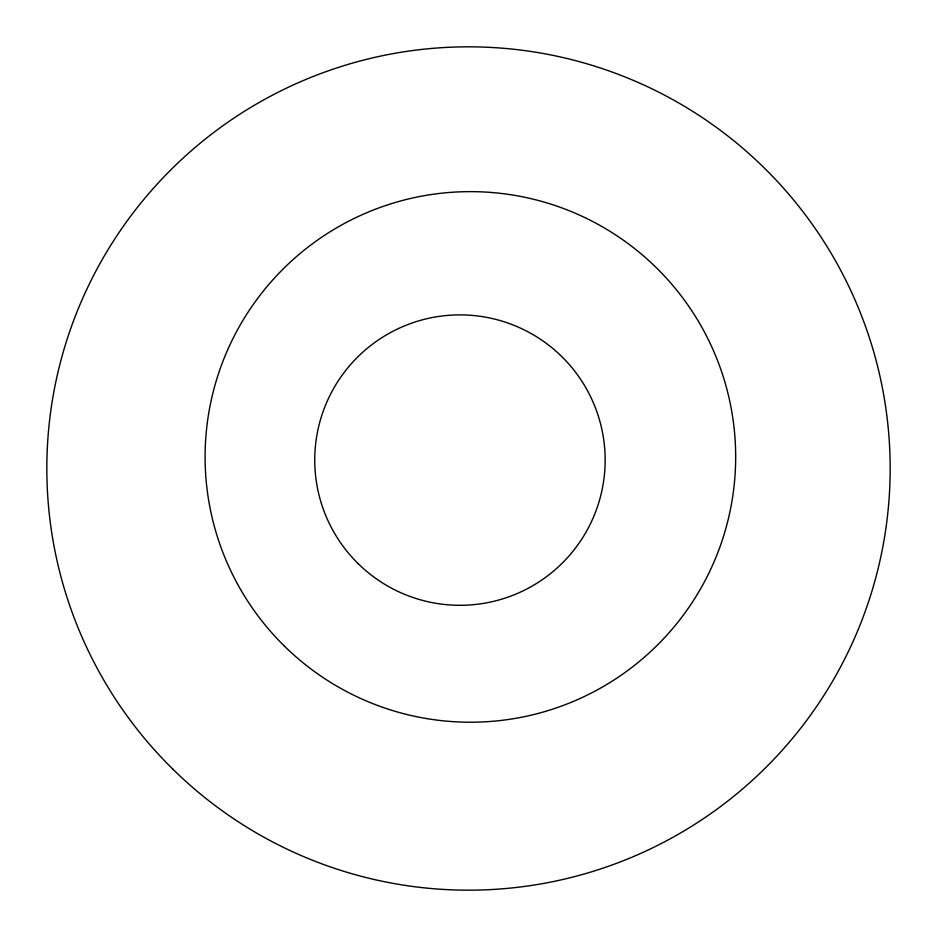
<?xml version="1.0" encoding="UTF-8"?>
<svg xmlns="http://www.w3.org/2000/svg" width="937" height="937" viewBox="0 0 937 937"><rect width="100%" height="100%" fill="white"/><g stroke="black" fill="none" stroke-linecap="round" stroke-linejoin="round"><path stroke-width="1.41" d="M284.426 646.132A265.288 265.288 0 0 0 727.217 523.373A265.288 265.288 0 0 0 399.513 201.279A265.288 265.288 0 0 0 284.426 646.132M358.157 563.652A145.212 145.212 0 0 0 600.523 496.469A145.212 145.212 0 0 0 421.158 320.161A145.212 145.212 0 0 0 358.157 563.652M172.923 769.23A421.662 421.662 0 0 0 876.727 574.112A421.662 421.662 0 0 0 355.849 62.158A421.662 421.662 0 0 0 172.923 769.23"/></g></svg>
